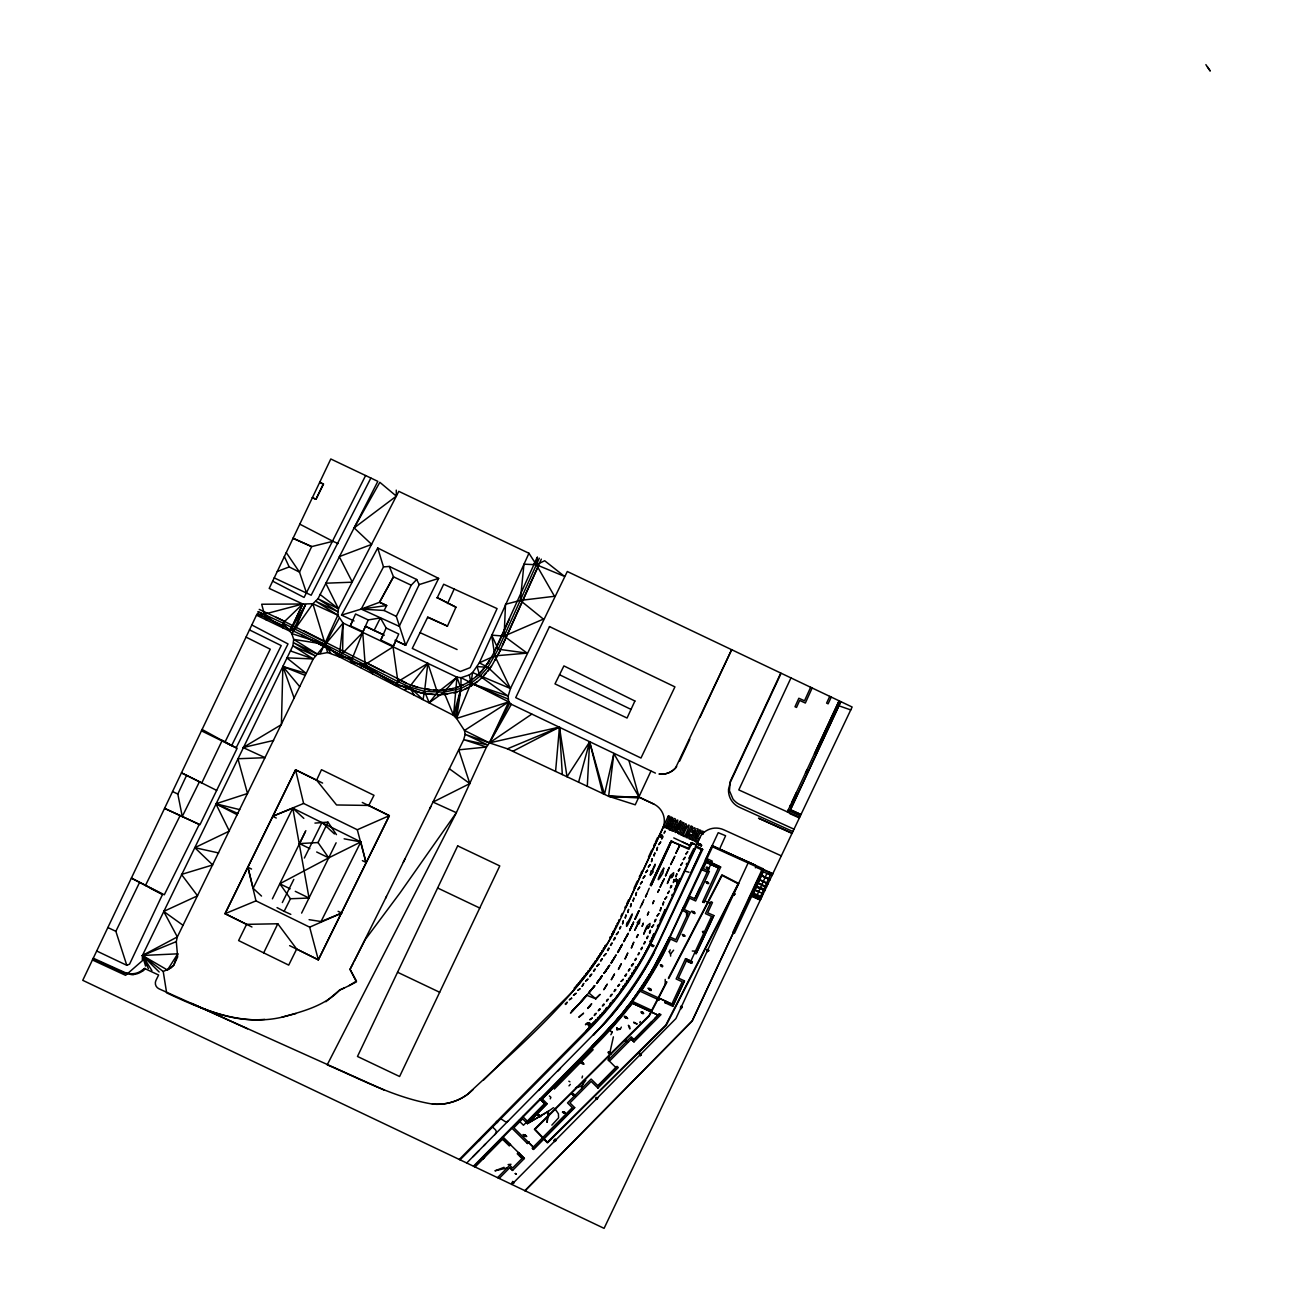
<?xml version="1.0" encoding="UTF-8"?>
<svg xmlns="http://www.w3.org/2000/svg" width="1293" height="1293" viewBox="0 0 1293 1293"><rect width="100%" height="100%" fill="white"/><g stroke="black" fill="none" stroke-linecap="round" stroke-linejoin="round"><path stroke-width="1.5" d="M515.503 1173.494L516.376 1174.254L515.374 1173.494M403.303 862.318L463.718 739.644L465.157 734.343L464.462 730.48L456.574 718.423L460.922 688.458L461.035 677.694L469.327 674.93L472.559 672.554L479.331 662.84L528.95 553.259L398.794 491.34L338.443 608.744L337.829 615.193L343.065 623.032L456.946 677.193L461.035 677.694L508.715 701.905L511.349 704.297L655.422 773.101M653.628 803.987A18.652 18.652 0 0 1 662.598 828.765L620.559 918.806C587.087 990.406 523.972 1041.495 467.452 1094.411A51.284 51.284 0 0 1 432.412 1104.06C395.173 1097.886 361.523 1079.51 327.21 1064.834L456.364 812.699L486.459 747.047L489.465 742.877L508.715 701.905L508.149 696.135L510.46 688.523L567.304 571.506L780.762 673.055L730.238 781.489L729.43 790.702L732.969 799.026A18.668 18.668 0 0 0 740.097 804.715L794.015 829.185M342.597 653.256L343.065 623.032L313.245 658.945L177.335 936.924L176.301 941.611L177.642 956.949L173.763 965.192L170.918 968.004L163.225 971.479L142.424 955.479L292.881 645.837L293.689 639.389L291.814 633.618L282.941 623.048L258.196 611.573M650.912 771.161L635.235 804.812L608.631 796.294L507.422 748.809L489.465 742.877L464.462 730.48L508.715 701.905L456.574 718.423L453.584 715.385L339.219 656.747L327.646 652.561L317.787 654.355L293.592 642.718L315.492 655.955L292.881 645.837L313.245 658.945L286.771 657.846L306.199 673.394L282.876 666.493L281.405 724.63L243.084 747.548L265.113 757.682L237.928 758.749L247.513 793.514L215.883 803.793L229.362 831.092L194.807 847.675L212.715 864.936L181.473 874.44L197.538 895.807L163.71 911.42L177.335 936.924L142.424 955.479L142.343 960.731L125.583 975.326L92.433 959.972M525.039 1135.48L522.986 1134.559L524.392 1134.882M573.736 1094.848L575.45 1095.688L573.979 1095.575M626.572 1041.091L627.962 1041.916L625.957 1041.01M650.88 989.42C651.333 991.327 650.023 988.175 649.587 989.42M694.341 912.422L694.535 913.424L693.387 912.034M539.876 1116.004C543.367 1118.235 536.336 1114.34 538.825 1115.067M564.281 1112.594L565.865 1113.758L564.928 1112.659M582.416 1063.105L584.016 1064.204L582.804 1063.234M626.022 1017.316L627.735 1018.577L626.539 1017.623M640.31 1053.698L640.1 1055.314M642.54 1012.597C641.91 1012.855 645.013 1013.34 643.074 1013.664M693.549 912.244L691.399 911.29L692.806 911.613M514.032 1182.222C511.753 1185.552 513.079 1178.877 513.337 1183.305M513.951 1182.174L512.173 1182.642L512.755 1181.349M639.906 1055.169C640.585 1053.116 640.391 1055.605 641.28 1054.231M707.19 951.68C707.804 948.852 708.128 951.567 708.435 950.403M595.879 1098.63C598.142 1097.579 595.75 1099.422 596.267 1099.519M734.586 894.514C733.39 895.467 735.507 891.346 733.681 895.322M513.289 1183.143L513.741 1182.125M554.988 1139.198L554.778 1141.299L555.23 1139.343M555.861 1140.798C555.489 1138.115 553.986 1143.141 555.182 1139.472M596.218 1099.309C598.514 1097.385 594.683 1097.337 597.511 1097.886M596.299 1098.856L596.429 1097.515L596.946 1098.921M596.913 1097.789L597.786 1098.242M640.908 1054.926L640.488 1053.747L640.552 1054.926M681.152 1008.718L680.764 1006.245L681.653 1007.829M680.7 1008.265L681.799 1007.215M681.055 1006.908C682.462 1007.279 680.086 1008.12 682.122 1007.182M708.419 950.193L707.126 951.567M708.111 949.692L707.19 949.676M707.966 951.195L708.742 950.21M707.627 950.452C707.918 947.672 707.142 952.375 707.109 950.193M733.681 894.934L733.584 893.107M734.327 895.047C734.036 892.477 732.711 894.093 735.006 893.802M512.464 1183.499L513.192 1182.255M555.279 1139.569L554.762 1141.654M596.186 1098.113C596.057 1099.551 596.639 1096.545 597.027 1099.228M640.439 1053.359L640.245 1055.831L640.665 1053.569M681.363 1006.762L680.651 1007.732L681.653 1007.182M681.363 1008.459L681.524 1006.455M680.91 1008.298L680.651 1006.649L681.023 1007.829M513.273 1183.418L513.774 1182.836M555.602 1140.07L555.004 1139.828M539.31 558.188L498.209 649.199L487.865 667.269L479.962 676.174L471.024 683.237L460.922 688.458L443.968 692.191L424.54 691.399L409.461 686.906L397.921 681.621L291.911 627.558L302.756 603.993L269.203 588.428L330.798 458.983L377.831 481.352L317.981 598.772L312.858 603.75L302.756 603.993L282.941 623.048L282.747 627.8L289.794 631.113L294.141 628.689M587.297 786.289L589.624 741.891L567.013 776.77L559.465 727.102L489.465 742.877L465.157 734.343L487.558 744.881L463.718 739.644L486.459 747.047L458.724 749.843L469.844 783.59L433.01 802.096L456.364 812.699L400.151 892.72L365.176 939.672L350.015 969.346L356.448 981.856C350.969 984.7 345.473 987.561 339.768 989.969C324.64 1005.954 302.514 1011.53 281.939 1017.203C241.856 1026.545 203.211 1009.978 167.637 993.331L166.635 992.846L163.225 971.479M698.915 844.749C697.541 841.29 697.59 846.058 700.208 844.733L701.549 845.509L699.222 844.571L700.337 843.812L698.786 844.927L699.319 843.763L700.434 844.297L699.917 845.412L698.818 844.992L700.434 844.297M699.19 844.135L698.139 844.571L699.174 844.248L698.075 843.392L697.881 844.41L698.365 843.375L698.139 844.571L699.077 844.474L698.139 844.571L698.673 843.472M701.113 844.814C700.353 845.008 699.61 845.703 701.081 844.604C699.885 845.59 702.665 845.477 699.028 844.458L698.139 844.571L698.963 844.491M323.476 483.663L315.961 499.292L312.389 497.643L315.961 499.292L323.428 484.245L319.856 481.966M699.869 843.876L698.834 845.008L700.192 844.2M698.866 845.04L699.885 844.458L698.931 844.749M555.586 771.404L559.465 727.102L507.422 748.809M617.02 1029.778L616.923 1027.838L617.02 1029.778L620.252 1029.244L621.351 1027.111M92.934 958.921L124.629 973.273L133.389 974.518A18.652 18.652 0 0 0 142.78 970.865L144.913 968.215L140.016 971.69A17.86 17.86 0 0 1 124.92 972.498L93.274 958.21M677.435 880.824L676.772 882.004M612.3 1032.202L610.555 1031.168L612.3 1032.202L610.846 1034.723M553.452 1107.713L548.329 1111.333L548.361 1116.667L548.636 1114.016M648.682 1010.706L632.342 1003.19L542.317 1098.985L547.101 1103.689L527.431 1123.585L548.329 1111.333L547.133 1122.276L548.329 1111.333L527.415 1123.585L522.647 1118.865L513.822 1127.787L533.314 1147.069L528.255 1142.058L529.273 1141.784M455.168 716.71L460.922 688.458L456.946 677.193L443.968 692.191L453.584 715.385L456.946 677.193L437.438 692.515L429.195 702.762L424.54 691.399L427.838 663.325L397.921 681.621L395.125 685.338L365.176 664.828L350.645 662.501L362.735 632.439L365.176 664.828L372.643 673.798M343.065 623.032L339.219 656.747L352.359 658.266M629.028 760.882L639.098 797.167L608.631 796.294L639.098 797.167L653.628 803.987L639.098 797.167L613.852 753.577L608.631 796.294L638.742 797.926M515.244 1173.721L515.309 1173.64M676.352 881.325L676.902 880.452M660.287 836.361L660.836 834.906M677.273 880.889L676.336 881.551M651.963 945.135C648.827 943.098 653.143 947.058 653.886 945.733M653.24 946.605L653.595 945.619L653.046 946.46M676.982 880.614L676.223 879.159M660.27 835.116L660.093 836.959M661.046 835.278L660.4 834.292L660.367 835.714M677.096 879.757L676.142 880.986L677.419 880.662M456.574 718.423L471.024 683.237L472.559 672.554L510.46 688.523L494.799 655.874L491.679 635.138L504.108 636.108L543.383 619.105L520.319 600.421L505.515 604.284L504.108 636.108L527.108 653.127L494.799 655.874L479.331 662.84L487.865 667.269L510.46 688.523M733.535 894.19L734.456 893.98M537.468 557.315L536.336 564.718L554.487 596.283L520.319 600.421L523.972 564.184L536.336 564.718L564.524 576.403L544.676 560.742L536.336 564.718L528.95 553.259M554.293 1140.07L555.537 1140.733L554.051 1140.636M641.053 1054.975L639.469 1054.603L641.409 1054.813M597.01 1098.339L597.107 1098.339M639.518 1054.522L640.245 1055.395M681.944 1007.021C682.09 1008.12 680.134 1007.312 680.958 1007.037M681.088 1007.36L680.409 1007.683M708.758 950.84L706.802 950.549L708.386 950.597M707.012 950.808L706.802 950.549M707.885 950.355L707.206 950.484M708.208 950.953L707.772 951.034M563.619 1111.754C562.229 1112.53 563.926 1110.994 562.407 1112.19M608.534 1052.825C608.066 1050.95 607.726 1053.278 608.825 1052.114M642.766 1013.437C640.617 1010.189 640.52 1012.969 641.781 1011.837M660.804 965.58C660.206 963.624 660.044 966.065 661.079 964.853M708.289 869.155L708.661 868.169L706.641 868.33C706.188 865.663 705.897 868.751 707.012 867.328M702.923 932.237C702.358 930.281 702.131 932.77 703.198 931.526M581.478 1062.927C580.977 1061.117 580.686 1063.25 581.866 1062.377M626.733 1041.689L626.943 1040.913M626.507 1041.318C624.648 1037.277 624.196 1042.077 625.521 1039.944M694.745 912.454L694.697 913.65L694.018 912.422M676.223 881.083L676.692 882.036M684.401 935.55C687.359 937.732 679.859 933.643 683.027 934.597M700.871 845.8L701.081 844.604L700.305 845.541M650.347 874.666L650.541 875.151M650.282 875.038L651.042 870.884L652.028 870.965M697.881 844.41L698.252 843.586M424.54 691.399L423.005 699.594L409.461 686.906L395.125 685.338M734.392 893.237L733.81 894.303M609.31 1061.068L608.227 1060.001L613.399 1036.841M613.852 753.577L604.477 794.355L589.624 741.891L578.585 782.2M733.697 855.675L754.999 865.098L719.587 849.065L725.615 835.747L718.213 832.676L688.716 895.92L694.777 898.732L700.192 887.192M582.012 1077.974L582.529 1076.035M669.742 951.325L670.146 949.789M453.584 715.385L460.922 688.458M588.832 1023.975C591.273 1024.395 586.23 1027.725 590.012 1023.587M588.477 1024.525L589.042 1023.054M588.994 1023.377L588.541 1024.298M588.202 1023.603L587.184 1024.606L588.186 1023.151M661.466 835.553L661.45 836.716M130.852 974.599L133.389 974.518M588.428 1023.781L587.588 1024.525M661.563 835.714L662.355 835.908M145.576 966.097L142.424 955.479L177.755 953.83L173.763 965.192L167.444 970.009L142.424 955.479L176.301 941.611M665.055 1002.818L665.766 1001.299L671.859 1004.111L682.219 981.775L676.126 978.963L685.549 958.646L690.85 961.103L711.538 916.414L705.461 913.585L711.021 901.674L712.475 902.466L707.691 912.777L713.833 915.541L696.103 953.668L694.6 952.973L695.44 951.195L692.288 951.001M585.794 1080.205L581.559 1086.104L581.688 1088.609L583.644 1080.512M625.78 1017.607C625.02 1014.375 623.291 1018.431 625.473 1016.702M609.472 1053.003L610.716 1054.264L610.765 1053.084M649.668 989.387L647.938 988.288L649.345 988.612M661.321 965.612C663.81 966.711 662.533 965.677 662.372 966.695M707.724 867.991L708.079 869.138M550.285 1098.84L550.883 1097.304L549.38 1095.963M763.613 889.778L756.098 886.788L764.729 890.699M294.982 629.109L305.504 604.704L289.794 631.113L302.756 603.993L261.687 604.235L265.873 619.719M320.292 653.515L337.829 615.193L315.912 601.342L337.748 611.686L317.981 598.772L338.443 608.744L325.755 583.208L352.359 582.189L339.283 556.636L371.657 544.385L354.137 527.9L379.835 482.305L396.353 496.14L354.137 527.9M704.475 933.352L704.863 932.366L704.281 933.336M524.101 1135.48L526.768 1136.45L525.362 1136.369M563.603 1112.255L562.827 1112.336M574.044 1095.106L574.997 1095.882L574.431 1094.832M679.278 824.207L680.651 821.249L675.399 832.514M573.106 1094.541L571.797 1093.603L572.783 1094.718M573.058 1094.508L571.942 1093.943L573.559 1094.621M625.408 1017.155L624.471 1016.379L625.133 1017.381M610.361 1053.035C609.423 1055.266 611.799 1052.163 609.795 1053.714M513.515 1182.303L512.852 1182.545M513.677 1182.739L512.222 1182.804M672.085 830.3L673.621 826.89M384.312 635.202L365.499 626.362L362.994 631.695L350.322 625.747L355.559 613.997L368.23 619.945L380.401 617.909L386.138 628.01L398.745 634.023L393.379 646.08L380.772 640.067L386.138 628.01M362.994 631.695L368.23 619.945M669.968 843.068L671.358 840.822L667.641 848.806M554.277 1140.588L555.489 1140.184M707.061 867.716L708.612 869.462L708.952 868.298M760.866 898.829C760.947 901.657 756.179 893.544 752.284 894.934L752.429 896.388L763.145 871.66M769.723 879.676L768.43 879.175M678.954 833.969L677.677 833.031M695.893 841.775L700.984 830.542L699.61 829.831L698.155 833.015M765.246 886.19L766.587 886.804L758.458 883.087M766.652 883.071L767.913 884.024M770.321 875.005L768.688 878.61M455.96 607.193L437.276 597.673L455.96 607.193L447.443 626.119L427.644 617.311M534.284 563.796L494.233 651.85M502.427 645.385L541.331 559.142M506.306 637.11L500.246 650.153M538.534 565.72L506.306 637.11M666.267 828.07L667.851 828.328M671.633 827.52L672.231 826.211M685.452 827.148L684.644 828.958M687.407 837.912L685.969 837.314L686.502 836.151M690.365 838.931L692.159 834.955M693.113 840.385L695.472 835.181M755.694 867.07L762.498 870.124M762.127 870.48L762.789 869.106M759.492 879.531L768.187 883.426M766.523 883.394L759.864 879.967M753.512 895.306L753.884 894.465L753.512 895.306L753.884 894.465L761.335 897.843M534.138 563.732L537.258 557.202M625.909 907.347L668.142 816.384M667.802 817.144L668.449 815.738L669.855 816.368L664.747 827.665L663.309 827.051M666.348 827.908L667.091 826.259M670.534 818.647L669.984 819.875M668.837 826.162L671.342 820.651M669.467 824.789L669.839 823.964M672.667 817.693L671.18 817.224M671.956 826.809L671.39 828.07M673.669 826.793L674.574 824.821M675.576 822.59L676.223 821.168M673.491 830.979L671.81 830.898M674.558 828.603L673.394 831.173M674.639 828.409L675.059 827.504M677.144 826.647C672.667 830.898 676.368 836.005 677.855 828.861M677.936 828.668C680.861 824.805 682.704 814.283 677.176 826.599M637.95 923.202L634.863 930.006M679.1 833.646L680.409 830.752M680.474 830.623L683.981 822.865L682.413 822.574M681.88 835.052L680.312 834.745M683.496 831.496L684.837 828.522M684.789 836.167C693.791 817.677 686.292 825.548 683.173 835.941M687.682 837.331L689.121 834.114M692.498 830.445C692.692 826.243 697.412 827.358 693.985 830.946M693.016 833.064L692.337 834.583M696.717 828.668L698.188 829.185L697.105 831.561M695.569 834.971L696.006 834.017M696.119 833.775L696.701 832.466M696.895 835.795L695.925 837.961M754.611 897.358L755.128 896.227M761.722 884.945L764.987 886.756M766.911 873.454L765.278 877.058M757.439 898.635L758.054 896.582M667.172 826.065L668.368 823.415M668.465 823.221L669.919 819.988M670.356 819.035L671.132 817.321M667.705 828.684L669.144 825.5M668.917 825.968L669.418 824.869M671.067 821.249L672.376 818.34M668.982 829.621L670.404 830.251M669.273 828.975L671.52 824.029M671.536 823.964L673.314 820.053M673.378 819.907C673.508 817.014 677.322 819.18 674.526 821.136M628.964 920.406C627.655 922.507 626.216 922.151 626.539 926.354C628.948 924.608 636.835 903.112 628.705 921.004M670.404 830.219L671.196 828.506M672.247 826.146L674.639 820.877M652.092 870.835L655.098 864.193L654.436 866.795M654.597 866.439L652.399 871.288L653.159 871.854L651.025 874.553M674.655 824.627L675.205 823.415M676.077 821.491C679.601 816.594 676.821 824.692 675.221 827.132M677.726 832.918L678.372 831.512M679.067 829.961L681.201 825.241M681.33 824.966L682.575 822.203M682.122 830.752L683.108 828.571M680.538 834.227L681.605 831.884M683.286 828.166L684.385 825.742M684.579 825.306C685.823 821.314 687.537 825.581 685.258 827.585M681.944 834.89L683.544 831.383M686.551 836.038L687.165 834.696M687.278 834.438L690.995 826.243M691.012 826.195L692.515 826.615L691.787 828.231M689.185 833.969L691.432 829.023M689.993 835.957L688.813 838.575L690.252 839.173M690.284 835.343L690.721 834.373M691.674 832.272L692.208 831.092M693.29 832.45L693.888 831.157M694.551 833.435L691.642 839.868L693.064 840.515M694.697 833.112L695.99 830.284M697.751 833.904L696.555 836.555M696.232 837.282L694.47 841.161L695.893 841.791M701.259 833.694L702.697 834.292M701.307 833.613L702.438 831.108L703.845 831.755L702.713 834.276M810.646 687.278L804.505 700.806L798.848 698.252L795.001 706.738L796.52 707.433L799.672 700.467L805.345 703.036L812.149 687.989M755.371 867.797L756.308 865.712M758.248 879.078L749.681 897.407M762.159 870.868L763.161 868.799L692.175 1021.001L525.071 1190.756M755.839 897.94L765.036 877.608M756.017 897.989L756.534 896.857M759.233 899.475L768.446 879.143M447.54 603.556L454.166 589.026M509.539 618.749C498.112 642.573 489.336 673.249 462.91 684.934C442.513 694.486 418.156 690.026 398.939 679.617M645.514 929.166L643.704 934.225L646.791 927.501L648.439 926.887L647.696 928.536L649.7 926.37L650.023 923.444L647.001 925.917L645.595 929.004M670.485 875.523L667.35 883.491L670.437 876.751L672.085 876.137L671.342 877.785L673.346 875.62L673.669 872.694L670.517 875.442M702.697 849.436L696.377 846.462L702.697 849.436L653.805 953.216A342.047 342.047 0 0 1 605.884 1021.955L466.725 1162.989M761.335 875.571L769.901 879.838M769.852 879.385L761.367 875.506M689.46 848.208L688.943 849.323L671.326 841.355L688.506 848.273L691.254 842.68L693.339 843.634L691.173 842.664L695.489 844.604L691.561 843.683L690.915 845.072M667.527 941.643L683.868 906.409M671.843 1004.111L641.764 990.147L662.743 955.074L670.517 939.074L676.643 941.918L690.381 912.292L684.288 909.48L689.557 898.15L695.65 900.979L709.388 871.353L703.295 868.524L706.22 862.269L718.391 867.91L702.616 901.932L704.152 902.627L720.621 867.102L705.396 860.023L712.087 845.606L763.161 868.799L692.175 1021.001L524.893 1190.659M658.961 999.974L659.656 998.455L665.814 1001.251L665.103 1002.77L672.78 1006.342L684.498 980.918L678.405 978.09M731.628 649.684L699.966 717.55M653.708 900.817L652.739 903.629M647.437 914.991L648.617 912.115M649.555 932.172L650.46 930.233L650.298 932.075M688.733 895.904L682.058 910.288L688.151 913.117L675.835 939.688L669.726 936.859L651.446 971.69L668.045 940.35L664.44 947.85L667.495 941.546M694.826 898.732L712.281 861.122L706.285 858.342M651.042 1011.886L651.753 1010.366L631.824 1001.105A406.002 406.002 0 0 1 596.752 1041.576L473.48 1166.205M651.09 1011.837L651.801 1010.318M659.705 998.422L658.994 999.942L639.275 990.858L631.857 1001.057M672.667 1006.342L684.45 980.967M748.502 862.14L675.9 1018.577L511.834 1184.453M316.607 780.18L321.488 769.691L374 795.308L368.764 805.442L336.568 804.973L316.607 780.18L295.564 769.852L225.047 913.682L246.575 924.35L277.801 923.768L296.679 949.03L318.337 959.842L389.338 815.673L368.764 805.442M679.682 761.011L689.783 739.321M620.899 916.268L622.208 913.44M624.842 907.815L625.602 906.167M626.588 904.049L628.56 899.831M634.039 888.081L637.19 881.309M639.292 876.799L640.132 874.989M640.989 873.163L641.91 871.159M648.488 857.065L651.704 850.148M653.741 845.784L654.646 843.828M655.373 842.276L657.604 837.508M631.178 903.872L630.467 906.862L631.21 903.791M625.925 915.153L625.214 918.143L625.957 915.056M628.543 909.512L627.832 912.502L628.592 909.432M645.789 872.5L647.502 870.302M645.805 872.468L647.534 870.221M652.189 858.762L651.478 861.768L652.238 858.681M653.886 855.142L654.113 856.128L654.856 853.041M653.951 854.996L654.824 853.138M657.442 847.497L656.731 850.487L657.49 847.4M642.249 881.584L640.407 884.056L642.282 881.503M644.868 875.943L643.041 878.416L644.916 875.862M650.12 864.678L648.294 867.134L650.169 864.581M669.919 843.181L650.298 885.301L666.299 851.683M634.798 919.291L638.726 910.886M643.979 899.605L640.051 908.009M649.231 888.323L645.595 896.873M666.331 851.634L667.624 848.855M633.635 922.184L629.61 930.588L632.956 923.994M634.944 919.355L638.887 910.902M632.972 923.962L633.489 922.103M635.105 919.371L639.017 910.967M659.123 889.552L657.668 892.315L659.268 889.616M660.125 887.046L662.743 881.406M665.378 875.765L669.305 867.312L665.653 875.894M670.631 864.5L674.849 856.176L670.76 864.564M675.883 853.218L679.827 844.765M647.502 914.862L648.747 912.179M652.755 903.581L653.999 900.898M679.003 847.238L675.9 853.235M679.035 847.206L679.956 844.83M678.13 870.852L679.924 868.476L678.696 871.11M649.474 932.35L649.716 933.32L650.282 932.075M673.346 882.569L674.106 879.482L673.508 882.246M689.67 847.739L690.818 845.266M657.361 926.386L657.959 925.093M671.81 895.386L672.295 894.32M674.93 888.695L674.429 889.746L675.738 886.917M676.239 885.867L677.548 883.054M679.617 878.594L675.932 886.529M686.26 864.37L686.745 863.32M689.363 857.679L691.48 853.138M693.307 849.226L693.565 848.693M659.98 920.745L665.232 909.48L664.424 911.242M688.878 858.73L690.187 855.918M691.545 853.024L692.822 850.277M781.311 855.853L723.644 829.734A18.652 18.652 0 0 0 700.887 835.698L654.161 935.033A333.836 333.836 0 0 1 600.081 1016.751L459.29 1159.449M685.274 871.191L689.007 872.242M691.076 872.533L701.646 849.808L696.038 847.174L654.856 935.372C638.354 970.558 615.694 1002.77 588.331 1030.359L460.066 1159.821M790.96 677.92L738.788 789.91L799.591 817.435M678.356 978.138L686.421 960.828L691.674 963.269M713.833 915.541L696.151 953.604L694.664 952.925M829.75 696.361L826.599 703.117L828.118 703.828L831.254 697.089M788.488 809.515L787.356 811.956L796.407 792.528M789.619 807.074L790.766 804.634M791.898 802.193L839.125 700.822L814.461 753.771M805.491 773.036L806.913 769.981M789.053 812.715L840.806 701.63L838.866 705.784L850.746 709.922M838.931 705.8L790.476 809.774L800.965 814.542L790.427 809.757M731.676 649.7L675.544 767.994A18.668 18.668 0 0 1 658.977 773.99A18.652 18.619 -34.8 0 0 676.675 766.555M641.506 905.262L642.831 902.449M645.449 896.809L646.759 893.98M662.937 880.986L664.343 878.723L660.141 887.063M701.646 849.808L660.464 938.071C643.93 974.13 619.977 1006.132 593.277 1035.257L605.884 1021.955A342.079 342.079 0 0 0 653.805 953.216M639.776 1022.65L640.294 1021.551M752.3 894.95L751.783 896.065L760.332 899.944M757.827 883.103L766.329 887.354M199.445 781.764L182.265 816.513L177.82 794.047L186.596 775.331L181.456 772.875L201.789 782.928L222.234 740.372L237.152 748.259L199.995 824.675L164.567 808.367L199.235 824.449L164.308 894.788L131.385 878.109L162.514 894.449L129.559 964.158L126.795 965.305L96.7 951.001M350.322 625.747L351.987 622.192M380.772 640.067L383.278 634.718L365.434 626.216M393.379 646.08L395.933 640.665L405.695 645.255L438.634 578.407L377.718 547.99L341.546 615.112L354.023 620.963M664.44 832.482L665.006 831.286M676.74 873.842L675.98 876.929L676.853 873.906M701.339 844.782L701.404 845.687L701.339 844.782L700.127 845.299L701.081 844.604L700.192 845.331M362.735 632.439L339.219 656.747L325.238 644.367L291.814 633.618L305.504 604.704M302.756 603.993L263.901 614.304L256.467 615.193L82.752 980.32L604.09 1228.35L852.135 707.012L781.134 673.233L730.254 782.459L728.525 789.296A18.538 18.538 0 0 0 739.418 807.301L792.884 831.528M259.23 609.391L283.927 621.012M437.082 598.061L443.677 584.242L497.078 608.599L470.135 667.641L460.276 671.52L412.273 648.407L427.757 617.068L447.443 626.119M695.343 846.85L699.675 837.702M395.012 640.229L405.695 645.255L396.304 616.405L411.206 585.212L416.702 579.506L389.306 566.447L383.488 566.916L361.216 609.1L341.546 615.112M652.868 938.168L654.161 935.437L651.397 941.159L652.723 938.459M438.634 578.407L419.191 584.598L399.214 626.329L361.216 609.1L379.576 602.279L393.492 576.807L389.306 566.447M126.795 965.305L115.869 931.332L139.515 882.553M622.563 923.752L623.339 920.697L622.563 923.768M296.679 949.03L288.711 965.111L263.691 952.86L277.801 923.768M301.625 913.1L328.713 857.857L318.03 842.551L327.953 822.138L336.455 834.648M669.726 936.859L661.256 954.299A409.299 409.299 0 0 1 639.275 990.858L632.115 1000.701L651.834 971.059L647.664 977.928M225.095 741.907L270.269 649.199L246.042 637.126M429.761 808.788L430.811 806.622M251.957 927L225.047 913.682L295.564 769.852L322.603 783.073M272.403 898.829L305.859 830.656M336.115 842.794L328.713 857.857L279.789 883.765L290.456 898.748L309.043 898.037L292.8 808.157L272.678 816.271L276.266 818.033M498.371 653.999L500.391 650.217L491.566 666.105L483.776 675.754A70.873 70.873 0 0 1 476.891 682.058L470.216 686.405M246.575 924.35L238.607 940.561L263.691 952.86M309.819 848.628L299.507 843.586L305.261 831.868M289.632 945.636L318.337 959.842L389.338 815.673L362.282 802.452M386.462 896.453L354.266 961.055M385.589 898.215L404.968 858.956M145.382 885.592L180.147 815.527M272.661 581.155L304.081 597.431L365.612 475.549M261.525 896.065L253.121 888.291L292.8 808.157L360.828 841.921L365.967 862.415L362.379 860.637M282.327 902.562L293.802 879.418M304.372 858.035L322.022 822.429L334.434 833.937M637.885 934.564L636.495 937.344M638.096 934.823L636.77 937.473M274.213 577.89L311.177 595.233L370.865 478.038M277.041 907.605L284.137 911.339L290.456 898.748M309.092 919.679L321.036 921.537L360.828 841.921L344.132 838.818M374.049 630.531L380.401 617.909M665.895 948.577L660.707 958.84A407.489 407.489 0 0 1 641.764 990.147M353.425 962.703L350.031 969.346L356.448 981.031L349.158 985.605M531.779 714.124L489.465 742.877L509.668 703.279M664.246 948.238L660.578 955.414L662.873 950.969M379.576 602.279L386.688 605.528L361.216 609.1L384.134 610.474L386.688 605.528L379.479 602.215L393.492 576.807L411.206 585.212M626.798 936.148L628.35 933.449L623.727 941.563L628.059 933.336M648.375 947.139L649.749 944.472L645.191 953.103L646.662 950.403M648.181 947.494L646.791 950.145M666.525 981.726L649.005 1015.587L534.413 1129.322L547.44 1142.883L666.218 1025.333L738.788 883.523L721.882 874.828L668.368 978.171M666.865 982.098L649.377 1015.862L535.043 1129.339L547.424 1142.22L665.83 1025.058L738.158 883.733L722.076 875.442L668.707 978.542M641.376 948.496C644.124 944.084 640.035 952.618 641.312 948.609M327.646 652.561L325.238 644.367L339.057 618.474M623.872 941.627L625.343 938.896M660.109 834.777L660.626 835.504M587.394 1023.878L588.299 1023.361M639.841 1053.633L640.601 1055.557M494.928 660.238L496.787 656.957M620.834 947.058L622.353 944.359L617.828 952.505L622.224 944.278L617.569 952.327L619.266 949.757M675.011 881.373L676.287 879.03M489.465 742.877L511.349 704.297M588.994 1025.268L589.285 1024.428L589.026 1025.672M589.592 1024.088L589.139 1025.236M611.088 945.248C608.938 946.67 613.238 940.496 611.896 943.874M625.343 1039.782L624.664 1040.429L625.65 1040.138M607.435 950.129L607.888 950.581M607.581 949.886L608.68 948.076M607.969 950.452L609.229 948.383M632.083 964.675L631.372 965.855M631.727 965.241L633.522 963.511L632.035 965.952M487.493 663.519L489.11 660.901M489.239 660.982L482.337 670.437A67.058 67.058 0 0 1 476.212 676.546M635.008 970.51L636.657 967.843L633.214 973.354L634.911 970.655M633.635 970.946L634.152 970.122M612.769 960.36L611.072 962.962L614.434 957.725M167.444 970.009L177.755 953.83M605.948 953.701L603.766 955.963L605.964 953.668M647.518 978.171L639.275 990.842M630.548 975.746L630.111 976.409M601.019 960.133C604.639 955.365 599.273 963.883 600.906 960.311M628.333 979.092L629.125 977.896M489.691 668.594L491.437 666.008M607.742 968.166C616.163 955.931 594.893 986.882 609.213 965.515M675.835 879.402L675.221 880.307L676.562 880.08M660.804 837.379L661.531 836.426M661.014 836.021L661.111 836.878L661.871 835.779M621.157 981.387L623.388 979.237L621.109 981.435M605.948 970.768L604.057 973.241A309.981 309.981 0 0 0 609.359 965.564M624.664 984.442L625.489 983.262M596.913 966.113L599.112 964.045L596.865 966.275M291.814 633.618L312.858 603.75L337.829 615.193M586.165 1031.103L592.55 1023.571L588.59 1027.66M621.885 989.937L623.727 987.367L613.755 1000.637L615.71 998.148M620.899 989.695L621.674 988.628M593.552 970.768C593.342 973.516 597.14 965.742 593.762 970.493M619.88 992.652L621.771 990.099M670.647 956.141L670.55 954.024L673.637 950.161M619.783 992.798L615.824 998.002M589.947 976.603L591.822 974.13L590.594 974.728M590.448 974.922L589.802 976.506M404.774 690.268L409.461 686.906L427.838 663.325L437.438 692.515M487.849 671.196L489.805 668.691M585.794 980.87L588.024 979.06L585.616 981.112M612.252 1001.024L612.947 1000.152M582.157 986.3L583.66 983.52L582.157 986.3M617.359 1019.337L622.434 1013.227L616.68 1020.064M675.205 879.838L675.059 881.147M586.796 995.254L586.796 995.254A311.435 311.435 0 0 1 580.605 1002.237A313.488 313.488 0 0 0 586.796 995.254L588.768 992.895A310.514 310.514 0 0 0 594.715 985.67L588.816 992.895A309.253 309.253 0 0 0 594.715 985.654L588.687 992.798L595.895 998.907L586.747 995.254L580.492 1002.14L586.909 995.368M603.928 1011.045L604.849 1009.995M577.955 990.26L580.137 988.676L577.955 990.276M616.276 1020.597L599.677 1038.602L605.366 1032.671M661.563 835.375L662.485 835.116M601.795 1013.502L602.732 1012.435M611.476 1026.028L616.729 1020.064M707.126 950.775L707.449 950.387M555.247 1140.297L554.212 1140.167M733.713 894.11L734.715 894.271M568.985 1085.861L570.31 1084.391M571.668 998.164L569.276 999.812L571.635 998.212M611.621 1025.866L609.262 1028.436L611.072 1026.464M605.9 1032.153L609.294 1028.452M483.679 675.657L485.715 673.427M596.218 1021.066L600.728 1016.12L589.269 1028.307L598.514 1018.609M551.836 1125.136L558.592 1117.815L558.431 1113.823L554.697 1108.36M576.371 1006.794C594.521 987.319 554.438 1030.569 578.359 1004.467A309.35 309.35 0 0 1 572.039 1011.255L574.06 1008.944M587.749 1029.778L600.097 1016.751M583.353 1013.437L578.811 1017.235L583.563 1013.179M596.784 1041.576L598.578 1039.717L591.596 1046.813M565.397 1003.821C564.879 1006.6 569.777 998.907 565.429 1003.788M593.164 1049.69L554.293 1089.094M484.519 1157.429L482.822 1159.126M499.163 1178.424L509.798 1167.66L512.578 1170.424L524.392 1158.48L502.508 1136.838L510.493 1144.709L509.313 1145.905L502.524 1139.214L475.081 1166.965M527.399 1143.497L528.546 1142.333L527.399 1143.497L511.478 1127.755M651.607 1021.729L633.99 1039.556L631.194 1036.792L608.227 1060.001M658.153 1015.118L659.382 1013.874L660.998 1014.633L633.99 1041.916L631.21 1039.168L609.456 1061.165L615.888 1067.565L597.883 1085.748L591.127 1079.057L567.53 1102.929L572.298 1107.648L532.15 1148.232L533.346 1149.429L574.69 1107.616M495.849 1122.534L497.498 1120.869M478.911 1140.798L480.576 1139.117M496.415 1123.132L498.08 1121.451M472.915 1156.734L478.911 1150.689M483.857 1145.695L485.521 1144.014M494.799 1134.656L495.332 1134.106A3.152 3.152 0 0 0 495.3 1129.662L492.552 1127.027M538.567 1090.468L549.509 1079.429M557.655 1071.218L560.451 1068.39M474.159 1166.528L611.67 1027.143A349.773 349.773 0 0 0 660.675 956.852L712.508 846.818L772.632 874.1M542.317 1098.985L597.948 1042.756A407.537 407.537 0 0 0 632.342 1003.19L658.105 1015.167L654.711 1018.577M544.725 1103.705L539.941 1099.002L544.692 1103.672L527.399 1121.209L522.631 1116.489M544.612 1103.85L523.471 1125.233L518.703 1120.53M527.415 1123.585L547.101 1103.689M524.392 1158.48L518.428 1152.564L517.248 1153.76L522.016 1158.496L512.578 1168.048L509.781 1165.284L497.546 1177.664M633.99 1039.556L659.365 1013.89M533.346 1149.429L574.674 1107.632L569.922 1102.897L591.16 1081.417L597.932 1088.108M597.883 1085.748L617.052 1066.369L618.28 1067.533L597.899 1088.124M500.795 1118.704L504.981 1121.484A3.2 3.2 0 0 0 508.456 1120.869M483.727 1079.914L572.33 991.812A296.905 296.905 0 0 0 613.933 932.124M472.963 1089.708L469.343 1092.973A51.332 51.332 0 0 1 432.412 1104.077M325.884 1001.719L339.768 989.969L344.148 988.03M640.326 1054.652L640.358 1054.021M142.78 970.833L145.398 968.829M675.075 879.741L674.914 881.357M706.786 882.618C703.845 879.983 710.326 885.576 708.451 882.86M574.189 1094.977L573.058 1094.007M704.249 932.544L703.247 931.914M649.199 989.129L650.945 990.632L651.284 989.468M474.466 683.658L476.794 681.944M429.195 702.762L443.968 692.191M471.897 679.94L467.888 682.559M589.188 1024.347L589.608 1023.005M588.218 1023.587L589.446 1022.779M472.333 685.258L464.93 689.314M662.339 965.742L662.161 966.663M625.343 1017.268L626.669 1017.543M708.128 882.86L706.915 881.923M538.486 1115.746L537.807 1114.744L539.747 1116.635M360.44 667.527L393.04 646.888L397.921 681.621M512.755 751.314L559.465 727.102L562.31 774.555M360.828 841.921L328.713 857.857L316.688 851.99M467.921 687.698L461.843 690.672M460.049 686.373L462.975 685.08M272.678 816.271L303.613 803.454L357.304 829.75L389.338 815.673M225.047 913.682L255.982 900.865L309.673 927.162L341.708 913.084L338.103 911.323M700.046 845.056L701.081 844.604M702.616 901.932L704.927 900.962L710.245 903.322M321.036 921.537L341.708 913.084M461.795 690.527L444.194 694.6M504.06 1167.32L494.96 1170.828L507.179 1167.918M277.284 571.458L289.212 566.932L299.491 572.12L306.489 592.921M455.75 687.763L457.819 687.1M575.547 1087.736L581.559 1086.104M281.939 1017.187L296.032 1013.518M338.039 543.561L332.947 541.298L311.678 546.6L293.058 538.292L311.678 546.6L299.491 572.12L286.254 552.596M243.084 747.548L273.615 740.436M453.891 692.967L456.979 692.272M563.279 1112.449L564.588 1113.354M449.916 689.104L453.019 688.539M446.812 689.428L440.654 690.026M447.475 694.05L437.422 694.923M508.101 1164.589L510.994 1164.282M314.942 823.091L327.953 822.138M299.507 843.586L318.03 842.551M440.913 694.697L424.072 693.759L404.273 687.359L301.754 634.992L257.162 613.739L262.948 616.341M264.693 1019.369C239.108 1021.761 214.509 1013.987 191.59 1003.4L247.448 1028.792M433.705 690.09L437.47 690.252M487.865 667.269L477.085 666.606L479.962 676.174L508.149 696.135L471.024 683.237L469.327 674.93M433.397 694.583L420.5 692.806L404.337 687.213M427.417 689.411L430.019 689.638L424.993 689.024M527.108 653.127L498.209 649.199L491.679 635.138M617.1 1028.759L620.252 1029.244M330.766 653.256L325.238 644.367L293.689 639.389L317.787 654.355M194.807 847.675L218.598 852.96M237.249 814.752L215.883 803.793L239.722 809.628M417.865 687.423L410.334 684.821M633.99 1023.005L637.207 1024.008L633.683 1022.133M290.489 650.945L313.245 658.945M257.921 612.139L263.901 614.304L282.747 627.8L256.467 615.193M294.174 698.172L282.876 666.493L305.229 675.382M701.452 845.153L700.968 845.59M384.069 1090.015L158.991 988.806A6.223 6.223 0 0 1 155.952 980.401L158.619 975.003L145.398 968.861M471.024 683.237L508.117 699.06M660.949 837.153L660.626 837.007M215.883 803.793L237.864 813.507M792.124 833.128L758.538 818.21L792.011 833.387M753.205 892.994L761.803 896.873L760.64 896.356M789.781 811.18L800.302 815.948M772.842 873.664L762.725 869.106L761.803 871.191L771.905 875.62M683.14 836.021L684.563 836.668M770.095 879.434L761.884 875.523M757.051 886.206L765.133 889.859L760.446 887.725M758.652 891.701L754.659 889.891L763.274 893.786M751.572 896.13L760.284 900.073M637.982 923.121L637.142 922.733L640.116 918.967L639.259 923.703L638.419 923.315L634.782 930.2M284.137 911.339L290.812 914.361M114.705 968.796L116.095 969.427M118.956 970.72L121.801 971.997M789.781 813.604L799.349 817.952M420.063 632.649L457.092 649.555M686.47 959.067L685.549 958.646L692.321 961.798M276.201 617.262L384.425 672.037M712.168 845.687L733.664 855.659M274.423 621.577L281.939 625.069M705.461 859.958L720.67 867.021M706.22 862.269L718.391 867.91M701.065 869.332L707.158 872.161M686.373 960.877L691.626 963.317L692.369 961.733L690.898 961.055M761.415 870.528L763.112 871.32M673.766 837.912L690.672 845.816L682.219 841.856M665.022 831.237L664.052 833.306M658.105 1015.167L651.042 1011.886M172.567 791.558L177.82 794.047M107.869 927.534L115.869 931.332M437.632 888L479.751 908.042M397.549 972.239L439.668 992.281M406.244 682.946L366.275 662.679M559.53 674.736L631.032 709.404M384.134 610.474L396.304 616.405M319.646 482.386L323.428 484.245M255.982 900.865L247.933 867.28L251.537 869.041M279.789 883.765L290.117 888.808M295.273 891.33L309.043 898.037M251.812 624.972L288.016 643.93L236.118 747.871L201.449 730.836M249.468 629.901L281.211 645.595L231.609 745.657L202.096 729.478M186.596 775.331L216.658 790.395M282.941 623.048L291.911 627.558M303.871 630.822L326.321 642.217M301.689 635.122L396.854 683.787M299.782 524.15L332.947 541.298M364.076 666.962L382.211 676.32M150.376 888.162L162.514 894.449M568.839 1081.19L569.874 1081.805M707.287 867.264L708.354 867.91M694.147 912.082L693.08 911.436L692.434 912.502L693.775 913.084M692.725 912.082L693.727 912.696M703.117 932.124L704.798 933.659L705.154 932.495M683.06 935.275L684.062 935.873M608.874 1052.502L609.876 1053.116M502.524 1139.214L510.493 1144.725M163.71 911.42L183.089 925.335M449.398 768.802L469.844 783.59M320.001 594.424L338.443 608.744M292.8 808.157L303.839 818.388M585.535 1024.606L587.927 1022.601L585.519 1024.589M148.372 968.554L142.424 955.479L159.152 971.98M631.243 1039.136L634.023 1041.883M509.798 1167.66L512.594 1170.424M282.876 666.493L299.734 686.664M1207.403 66.88L1210.248 71.034L1205.884 64.65M700.903 844.685L701.162 845.509M668.934 951.47L670.55 954.024M142.424 955.479L151.911 970.607M518.428 1152.58L522.016 1158.496M409.461 686.906L414.18 695.084M263.901 614.304L267.053 620.268M416.702 579.506L419.191 584.598M284.363 556.572L289.212 566.932M699.319 843.763L699.917 845.412M377.718 547.99L383.488 566.916M312.858 603.75L325.238 644.367M357.304 829.75L365.967 862.415M309.673 927.162L318.337 959.842M589.624 741.891L602.764 793.546M247.933 867.28L253.121 888.291M295.564 769.852L303.613 803.454M661.143 835.52L661.24 836.393M686.486 912.308L686.696 916.252M665.2 979.431L665.297 985.104M396.272 490.128L396.353 496.14M548.329 1111.333L548.361 1116.667M663.762 868.217L662.905 872.953C653.547 888.824 660.529 872.08 663.762 868.217M680.748 865.227L682.542 862.835L680.748 865.211M768.931 873.518L768.592 874.262L769.545 872.161L768.931 873.518M664.99 899.055L666.784 896.663L664.99 899.039M759.379 898.15L758.862 899.281L759.379 898.15M643.219 923.315L642.185 926.273L643.219 923.315M634.895 701.016L627.057 718.035L554.988 683.884L563.91 665.911L634.895 701.016M660.965 907.686L660.222 910.757L660.965 907.686M663.6 902.045L662.84 905.116L663.713 902.094M636.463 892.526L635.72 895.596L636.463 892.509M639.663 887.127L637.788 889.697L639.663 887.127M660.675 842.034L658.8 844.588L660.675 842.034M651.85 927.243L653.644 924.851L651.85 927.243M657.103 915.961L658.897 913.585L657.103 915.961M667.608 893.415L669.418 891.022L667.624 893.415M683.367 859.586L685.177 857.194L683.383 859.57M686.001 853.962L687.795 851.554L686.001 853.946M655.357 919.727C652.626 925.61 657.846 917.432 655.357 919.727M671.115 885.883C668.481 891.346 673.556 884.04 671.115 885.883M633.796 898.231L633.085 901.237L633.845 898.15M662.258 837.153C660.012 842.761 664.78 833.856 662.258 837.153M671.649 840.951L651.139 885.689L671.649 840.951M761.771 870.221L732.743 932.544L734.424 933.336L763.468 871.013L761.771 870.221M632.81 923.929L629.61 930.588L632.665 923.881M653.919 933.772L653.013 935.696L653.919 933.788M619.137 920.002L618.555 921.246L619.137 920.002M549.493 626.588L515.713 697.638L640.972 758.037L674.93 686.874L549.493 626.588M457.674 845.881L357.482 1056.462L399.602 1076.503L499.777 865.922L457.674 845.881M652.238 937.328L651.607 938.605L652.238 937.328M617.812 922.766L617.214 923.994L617.812 922.766M647.05 937.425C645.87 941.886 649.7 932.706 647.05 937.425M650.832 940.221L650.169 941.546L650.832 940.221M619.88 927.792C618.345 932.479 622.676 923.17 619.88 927.792M651.219 941.53L649.91 944.149L651.252 941.482M616.47 925.497L615.856 926.709L616.47 925.497M644.641 942.225C642.007 947.333 647.13 939.866 644.641 942.225M615.08 928.229L614.466 929.425L615.08 928.229M613.674 930.944L613.044 932.124L613.674 930.944M616.389 934.532L618.377 932.108L616.389 934.532M612.187 933.708L611.605 934.791L612.187 933.708M633.715 942.355L631.323 948.076L633.732 942.322M645.078 953.345L643.575 956.044L645.078 953.345M614.773 938.815C611.379 943.437 616.47 934.096 614.741 938.847M610.635 936.568L610.167 937.393L610.635 936.568M638.79 953.2C636.124 957.725 641.166 951.47 638.79 953.2M643.445 956.27L641.942 958.937L643.445 956.27M656.294 963.333L652.205 970.445L656.294 963.333M652.189 944.747L651.575 945.83L652.658 946.444L653.272 945.361L652.189 944.747M641.764 959.244L640.277 961.814L641.797 959.196M635.703 958.598C632.891 963.495 638.176 957.014 635.703 958.598M640.1 962.105L638.532 964.756L640.1 962.105M627.703 953.183L625.069 958.856L627.703 953.183M605.56 945.361L604.979 946.314L605.56 945.361M638.386 964.998L636.819 967.6L638.403 964.966M650.46 973.322L643.154 985.088L650.46 973.322M603.976 947.963L603.33 949.03L603.976 947.963M524.667 1134.704L524.021 1135.771L525.087 1136.418L525.734 1135.351L524.667 1134.704M539.036 1114.97L538.405 1116.037L539.456 1116.683L540.102 1115.617L539.036 1114.97M636.091 966.986L635.38 968.15L636.091 966.986M582.044 1062.151L581.397 1063.218L582.464 1063.864L583.111 1062.798L582.044 1062.151M573.349 1093.959L572.702 1095.009L573.769 1095.656L574.415 1094.589L573.349 1093.959M563.893 1111.705L563.247 1112.772L564.314 1113.402L564.96 1112.352L563.893 1111.705M707.19 881.874L706.544 882.941L707.61 883.588L708.257 882.521L707.19 881.874M625.699 1016.605L625.052 1017.672L626.119 1018.318L626.766 1017.252L625.699 1016.605M661.37 964.804L660.723 965.871L661.79 966.517L662.436 965.451L661.37 964.804M609.1 1052.049L608.453 1053.116L609.52 1053.763L610.167 1052.696L609.1 1052.049M649.619 988.45L648.973 989.501L650.04 990.147L650.686 989.097L649.619 988.45M683.415 934.613L682.769 935.679L683.835 936.326L684.482 935.259L683.415 934.613M642.071 1011.772L641.425 1012.839L642.492 1013.486L643.138 1012.419L642.071 1011.772M625.909 1039.96L625.279 1041.027L626.329 1041.657L626.976 1040.606L625.909 1039.96M703.473 931.461L702.842 932.528L703.893 933.174L704.54 932.108L703.473 931.461M602.376 950.549L601.665 951.68L602.376 950.549M615.921 955.042L611.217 963.059L616.082 955.091M632.665 972.465L631.889 973.677L632.665 972.465M600.76 953.103L600 954.282L600.76 953.103M628.786 969.944C626.879 974.227 632.261 965.564 628.786 969.944M633.101 973.516L631.42 976.134L633.117 973.5M621.238 963.867L618.41 969.378L621.27 963.818M599.095 955.656L598.32 956.836L599.095 955.656M631.291 976.328L629.578 978.898L631.291 976.328M625.02 975.714C625.052 978.348 628.446 970.477 625.02 975.714M642.718 985.622L638.273 992.167L642.718 985.622M629.416 979.157L627.703 981.694L629.416 979.157M597.414 958.194L596.623 959.341L597.414 958.194M627.331 980.579L626.507 981.791L627.331 980.579M627.558 981.904L625.78 984.474L627.558 981.904M595.701 960.715L594.909 961.847L595.701 960.715M637.999 992.571L633.231 999.23L637.999 992.571M593.956 963.22L593.148 964.368L593.956 963.22M625.634 984.668L623.84 987.222L625.65 984.652M614.417 974.179L611.347 979.625L614.417 974.179M623.598 985.945L622.79 987.076L623.598 985.945M592.21 965.677L591.37 966.841L592.21 965.677M618.797 984.7C615.387 989.307 621.788 982.728 618.797 984.7M590.4 968.166L589.576 969.297L590.4 968.166M615.129 989.711C611.67 994.511 617.925 988.143 615.129 989.711M588.606 970.607L587.749 971.738L588.606 970.607M596.784 983.262L602.231 975.762L596.784 983.262M632.907 999.683L628.139 1006.002A285.882 285.882 0 0 0 632.907 999.683M629.885 1003.659L624.374 1010.77L629.885 1003.659M586.763 973.031L585.891 974.162L586.763 973.031M607.16 984.28L603.879 989.598L607.16 984.28M610.846 995.319C608.421 999.344 614.692 991.359 610.846 995.319M627.8 1006.471L622.709 1012.888L627.8 1006.471M584.889 975.439L584.032 976.554L584.889 975.439M613.642 1000.782L607.387 1008.427L613.658 1000.766M582.981 977.864L582.125 978.93L582.981 977.864M611.072 1002.511L610.215 1003.562L611.072 1002.511M621.868 1013.874L611.831 1025.672L621.868 1013.874M606.983 1000.184C604.736 1004.128 610.635 996.418 606.983 1000.184M581.074 980.223L580.201 981.306L581.074 980.223M595.701 998.697L600 994.479L595.701 998.697M579.167 982.551L578.246 983.65L579.167 982.551M603.556 1004.338C599.823 1008.685 606.352 1003.174 603.556 1004.338M606.934 1007.522L606.045 1008.572L606.934 1007.522M607.257 1008.588L605.237 1010.981L607.29 1008.556M577.195 984.894L576.29 985.961L577.195 984.894M605.092 1011.142L602.974 1013.567L605.124 1011.11M575.11 987.335L574.318 988.24L575.11 987.335M599.516 1009.073C595.523 1013.405 602.538 1007.813 599.516 1009.073M602.942 1013.615L600.744 1016.088L602.942 1013.615M600.599 1014.86L599.629 1015.942L600.599 1014.86M589.915 1006.31C582.448 1013.906 596.493 997.711 589.867 1006.358M576.048 993.363L573.51 995.254L576.048 993.363M598.433 1017.268L597.447 1018.334L598.433 1017.268M594.828 1014.342C592.259 1018.254 598.901 1010.641 594.828 1014.342M611.185 1026.367L600.097 1038.166L611.185 1026.367M596.235 1019.66L595.249 1020.727L596.235 1019.66M589.899 1019.644L592.226 1018.092L589.899 1019.644M593.972 1022.084L593.051 1023.054L593.972 1022.084M629.578 1026.82L628.382 1025.284L629.82 1028.937L629.578 1026.82M596.623 983.213A312.049 312.033 0 0 0 602.231 975.762A310.207 310.207 0 0 1 596.623 983.213"/></g></svg>
